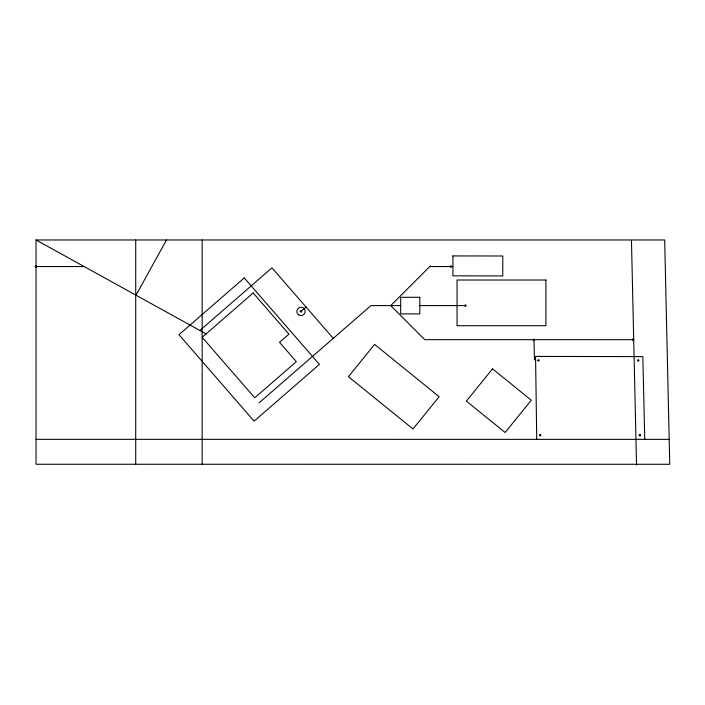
<?xml version="1.0" encoding="UTF-8"?>
<svg xmlns="http://www.w3.org/2000/svg" width="705" height="705" viewBox="0 0 705 705"><rect width="100%" height="100%" fill="white"/><g stroke="black" fill="none" stroke-linecap="round" stroke-linejoin="round"><path stroke-width="1.06" d="M202.168 464.26L202.168 239.973M633.751 339.704C632.596 336.514 631.451 342.013 633.751 339.704L424.798 339.669L390.729 305.591L430.376 265.944M136.012 295.201L166.521 239.973M199.894 330.486L271.954 267.838L333.262 338.374M301.017 311.407L306.032 307.045M259.114 402.819L370.962 305.591L400.696 305.591M36.034 239.973L664.683 239.973L669.75 464.278L36.034 464.251L36.034 239.973L206.089 333.906M36.078 266.552L84.151 266.552M429.768 266.552L452.927 266.552M419.801 305.591L465.485 305.591M36.034 439.33L669.186 439.365M644.749 439.365L642.837 356.615L535.562 356.413L536.734 439.356M631.468 240.722L636.536 465.027M533.993 339.669L534.452 359.894M135.713 239.973L135.713 464.251M35.25 266.525C36.686 269.38 37.515 263.908 35.259 266.464M300.189 311.381C301.837 314.245 302.172 308.579 300.189 311.381M450.107 266.499C451.667 269.354 452.205 263.802 450.116 266.437M452.945 255.915L452.91 275.858L502.753 275.937L502.788 256.003L452.945 255.915M464.657 305.565C466.278 308.42 466.71 302.798 464.657 305.565M533.139 339.748C534.637 342.621 535.298 337.113 533.147 339.695M537.792 360.405C539.519 363.234 539.704 357.602 537.792 360.405M539.475 435.17C541.123 438.008 541.422 432.482 539.484 435.108M637.496 360.414C639.109 363.269 639.55 357.646 637.496 360.414M639.179 435.17C640.739 438.017 641.321 432.5 639.188 435.108M374.593 344.41L348.455 376.681L413.007 428.957L439.144 396.686L374.593 344.41M492.531 368.856L466.393 401.136L505.133 432.5L531.27 400.22L492.531 368.856M244.265 277.929L178.973 334.69L254.126 421.141L319.418 364.379L244.265 277.929M253.165 292.98L202.168 337.307L254.752 397.805L296.356 361.647L279.55 342.322L288.953 334.144L253.165 292.98M545.934 280.017L457.06 280.017L457.06 325.701L545.934 325.701L545.934 280.017M419.801 297.29L400.696 297.29L400.696 313.901L419.801 313.901L419.801 297.29M298.805 314.923A4.151 4.151 0 0 0 305.168 311.566A4.151 4.151 0 0 0 299.079 307.732A4.151 4.151 0 0 0 298.805 314.923"/></g></svg>
